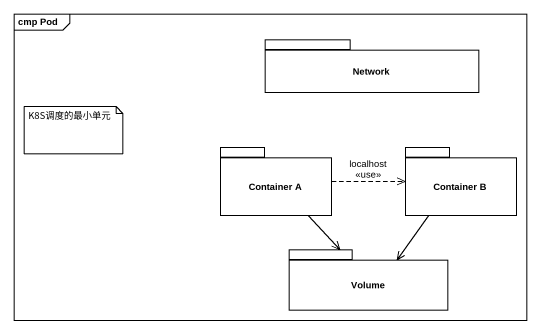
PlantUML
@startuml
mainframe cmp Pod
package "Network" as Network_ {
}
package "Container A" as Container_A {
}
package "Container B" as Container_B {
}
package Volume {
}
Container_A .right.> Container_B : localhost\n<<use>>
Container_A --> Volume
Container_B --> Volume
note as N1
  K8S调度的最小单元
end note
@enduml
